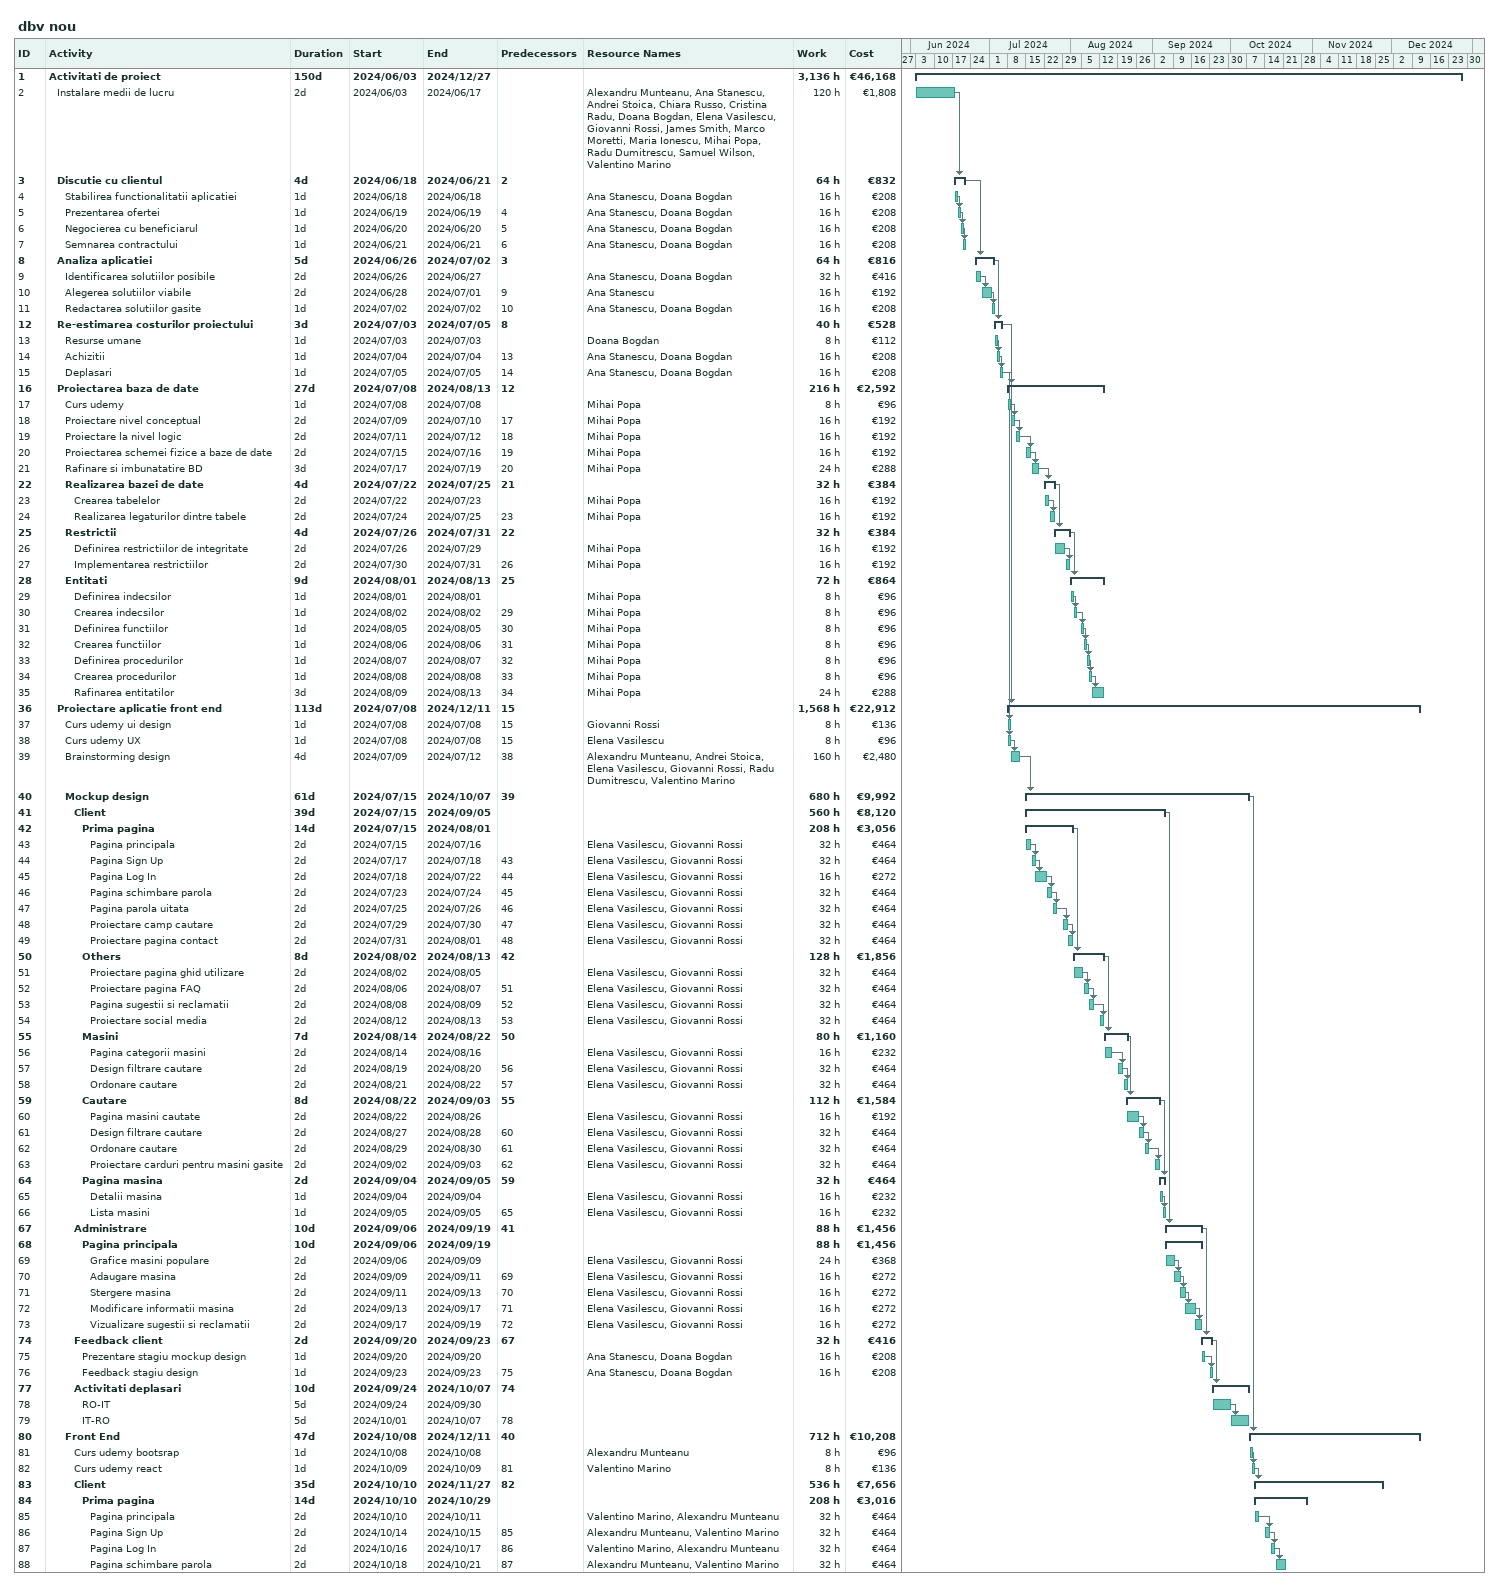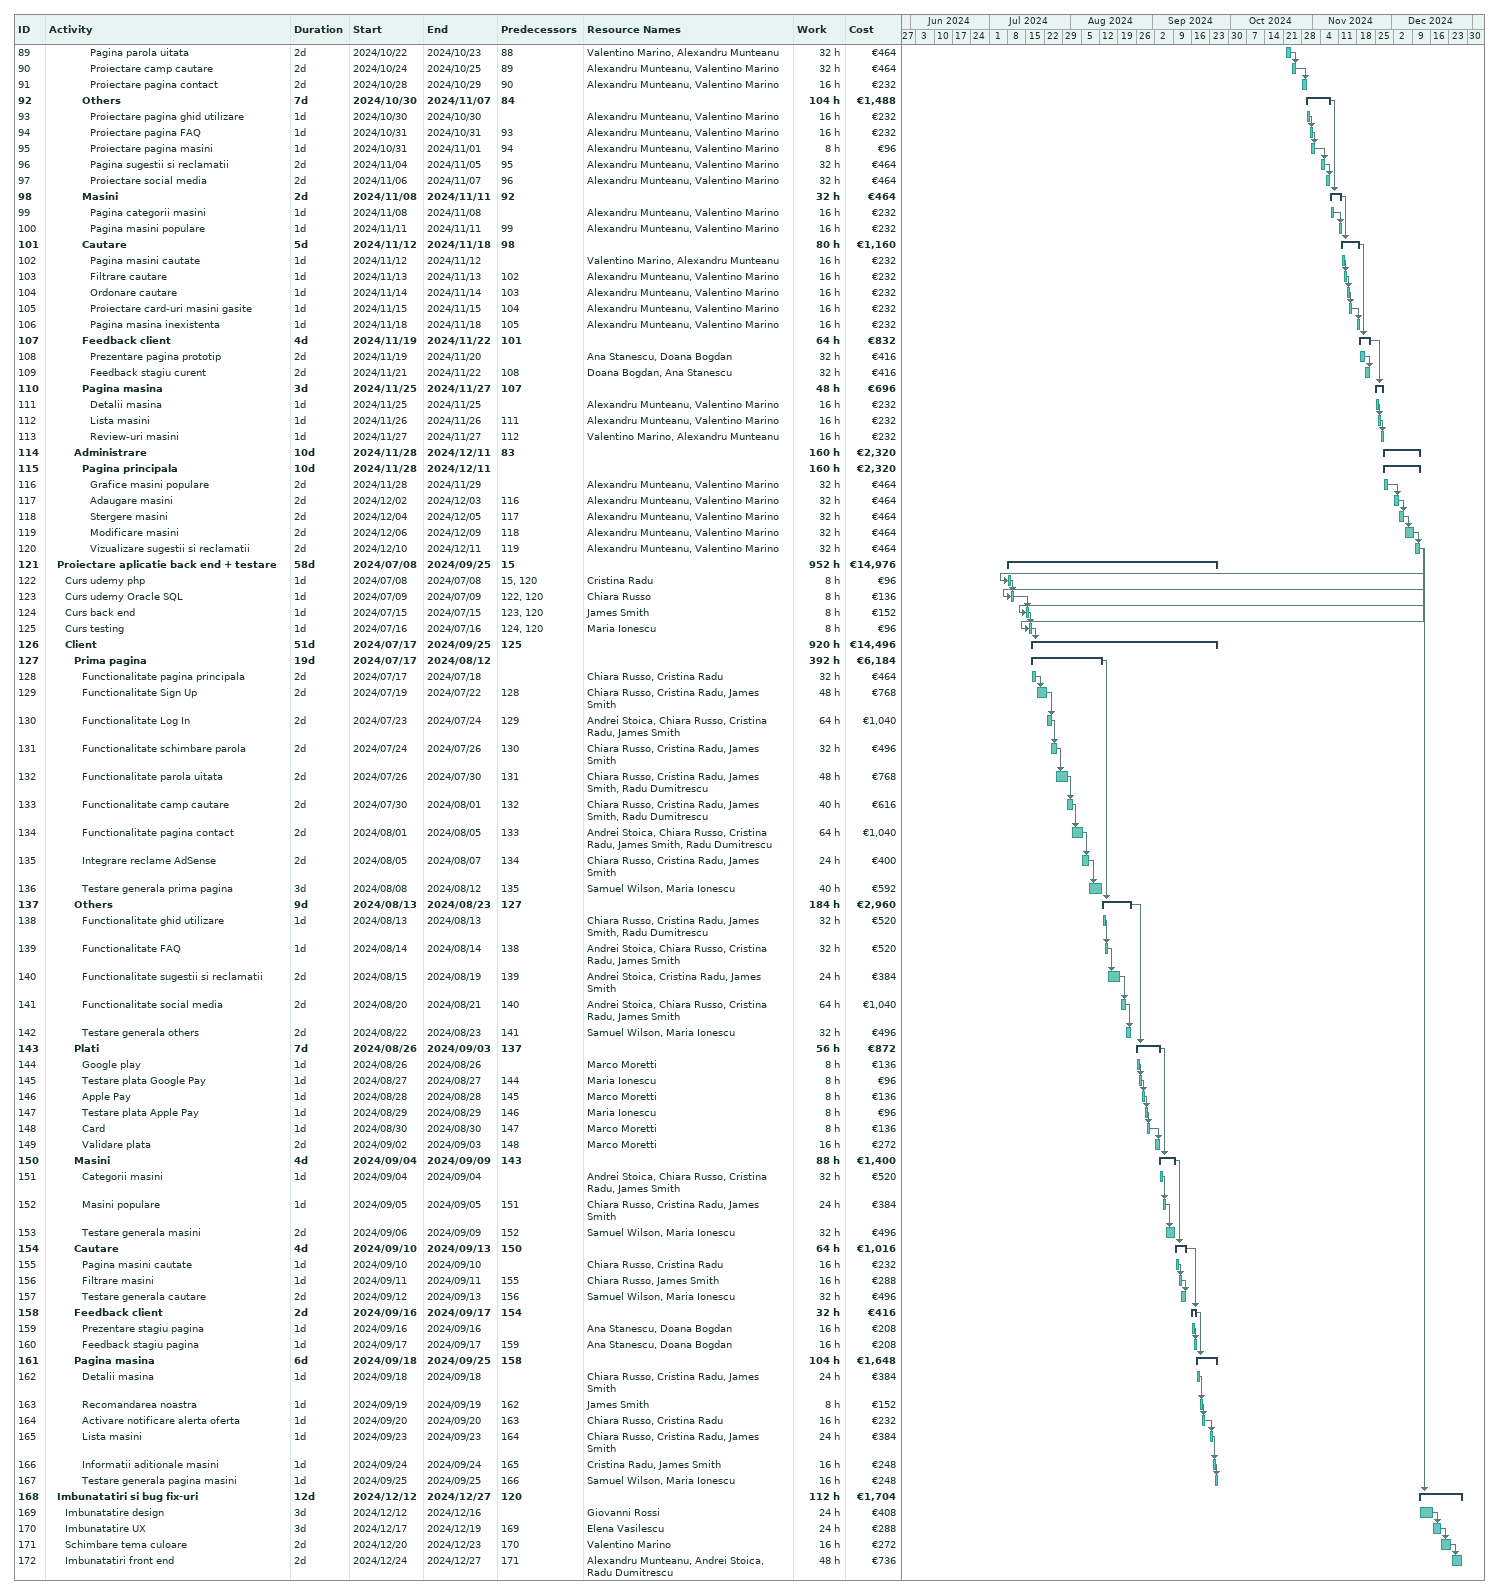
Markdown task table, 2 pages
dbv nou

| ID | Level | Task | Duration | Start | Finish | Predecessors | Resources | Work (h) | Cost (€) |
|---|---|---|---|---|---|---|---|---|---|
| 1 | 1 | **Activitati de proiect** | 150d | 2024-06-03 | 2024-12-27 |  |  | 3136 | 46168 |
| 2 | 2 | Instalare medii de lucru | 2d | 2024-06-03 | 2024-06-17 |  | Alexandru Munteanu, Ana Stanescu, Andrei Stoica, Chiara Russo, Cristina Radu, Doana Bogdan, Elena Vasilescu, Giovanni Rossi, James Smith, Marco Moretti, Maria Ionescu, Mihai Popa, Radu Dumitrescu, Samuel Wilson, Valentino Marino | 120 | 1808 |
| 3 | 2 | **Discutie cu clientul** | 4d | 2024-06-18 | 2024-06-21 | 2 |  | 64 | 832 |
| 4 | 3 | Stabilirea functionalitatii aplicatiei | 1d | 2024-06-18 | 2024-06-18 |  | Ana Stanescu, Doana Bogdan | 16 | 208 |
| 5 | 3 | Prezentarea ofertei | 1d | 2024-06-19 | 2024-06-19 | 4 | Ana Stanescu, Doana Bogdan | 16 | 208 |
| 6 | 3 | Negocierea cu beneficiarul | 1d | 2024-06-20 | 2024-06-20 | 5 | Ana Stanescu, Doana Bogdan | 16 | 208 |
| 7 | 3 | Semnarea contractului | 1d | 2024-06-21 | 2024-06-21 | 6 | Ana Stanescu, Doana Bogdan | 16 | 208 |
| 8 | 2 | **Analiza aplicatiei** | 5d | 2024-06-26 | 2024-07-02 | 3 |  | 64 | 816 |
| 9 | 3 | Identificarea solutiilor posibile | 2d | 2024-06-26 | 2024-06-27 |  | Ana Stanescu, Doana Bogdan | 32 | 416 |
| 10 | 3 | Alegerea solutiilor viabile | 2d | 2024-06-28 | 2024-07-01 | 9 | Ana Stanescu | 16 | 192 |
| 11 | 3 | Redactarea solutiilor gasite | 1d | 2024-07-02 | 2024-07-02 | 10 | Ana Stanescu, Doana Bogdan | 16 | 208 |
| 12 | 2 | **Re-estimarea costurilor proiectului** | 3d | 2024-07-03 | 2024-07-05 | 8 |  | 40 | 528 |
| 13 | 3 | Resurse umane | 1d | 2024-07-03 | 2024-07-03 |  | Doana Bogdan | 8 | 112 |
| 14 | 3 | Achizitii | 1d | 2024-07-04 | 2024-07-04 | 13 | Ana Stanescu, Doana Bogdan | 16 | 208 |
| 15 | 3 | Deplasari | 1d | 2024-07-05 | 2024-07-05 | 14 | Ana Stanescu, Doana Bogdan | 16 | 208 |
| 16 | 2 | **Proiectarea baza de date** | 27d | 2024-07-08 | 2024-08-13 | 12 |  | 216 | 2592 |
| 17 | 3 | Curs udemy | 1d | 2024-07-08 | 2024-07-08 |  | Mihai Popa | 8 | 96 |
| 18 | 3 | Proiectare nivel conceptual | 2d | 2024-07-09 | 2024-07-10 | 17 | Mihai Popa | 16 | 192 |
| 19 | 3 | Proiectare la nivel logic | 2d | 2024-07-11 | 2024-07-12 | 18 | Mihai Popa | 16 | 192 |
| 20 | 3 | Proiectarea schemei fizice a baze de date | 2d | 2024-07-15 | 2024-07-16 | 19 | Mihai Popa | 16 | 192 |
| 21 | 3 | Rafinare si imbunatatire BD | 3d | 2024-07-17 | 2024-07-19 | 20 | Mihai Popa | 24 | 288 |
| 22 | 3 | **Realizarea bazei de date** | 4d | 2024-07-22 | 2024-07-25 | 21 |  | 32 | 384 |
| 23 | 4 | Crearea tabelelor | 2d | 2024-07-22 | 2024-07-23 |  | Mihai Popa | 16 | 192 |
| 24 | 4 | Realizarea legaturilor dintre tabele | 2d | 2024-07-24 | 2024-07-25 | 23 | Mihai Popa | 16 | 192 |
| 25 | 3 | **Restrictii** | 4d | 2024-07-26 | 2024-07-31 | 22 |  | 32 | 384 |
| 26 | 4 | Definirea restrictiilor de integritate | 2d | 2024-07-26 | 2024-07-29 |  | Mihai Popa | 16 | 192 |
| 27 | 4 | Implementarea restrictiilor | 2d | 2024-07-30 | 2024-07-31 | 26 | Mihai Popa | 16 | 192 |
| 28 | 3 | **Entitati** | 9d | 2024-08-01 | 2024-08-13 | 25 |  | 72 | 864 |
| 29 | 4 | Definirea indecsilor | 1d | 2024-08-01 | 2024-08-01 |  | Mihai Popa | 8 | 96 |
| 30 | 4 | Crearea indecsilor | 1d | 2024-08-02 | 2024-08-02 | 29 | Mihai Popa | 8 | 96 |
| 31 | 4 | Definirea functiilor | 1d | 2024-08-05 | 2024-08-05 | 30 | Mihai Popa | 8 | 96 |
| 32 | 4 | Crearea functiilor | 1d | 2024-08-06 | 2024-08-06 | 31 | Mihai Popa | 8 | 96 |
| 33 | 4 | Definirea procedurilor | 1d | 2024-08-07 | 2024-08-07 | 32 | Mihai Popa | 8 | 96 |
| 34 | 4 | Crearea procedurilor | 1d | 2024-08-08 | 2024-08-08 | 33 | Mihai Popa | 8 | 96 |
| 35 | 4 | Rafinarea entitatilor | 3d | 2024-08-09 | 2024-08-13 | 34 | Mihai Popa | 24 | 288 |
| 36 | 2 | **Proiectare aplicatie front end** | 113d | 2024-07-08 | 2024-12-11 | 15 |  | 1568 | 22912 |
| 37 | 3 | Curs udemy ui design | 1d | 2024-07-08 | 2024-07-08 | 15 | Giovanni Rossi | 8 | 136 |
| 38 | 3 | Curs udemy UX | 1d | 2024-07-08 | 2024-07-08 | 15 | Elena Vasilescu | 8 | 96 |
| 39 | 3 | Brainstorming design | 4d | 2024-07-09 | 2024-07-12 | 38 | Alexandru Munteanu, Andrei Stoica, Elena Vasilescu, Giovanni Rossi, Radu Dumitrescu, Valentino Marino | 160 | 2480 |
| 40 | 3 | **Mockup design** | 61d | 2024-07-15 | 2024-10-07 | 39 |  | 680 | 9992 |
| 41 | 4 | **Client** | 39d | 2024-07-15 | 2024-09-05 |  |  | 560 | 8120 |
| 42 | 5 | **Prima pagina** | 14d | 2024-07-15 | 2024-08-01 |  |  | 208 | 3056 |
| 43 | 6 | Pagina principala | 2d | 2024-07-15 | 2024-07-16 |  | Elena Vasilescu, Giovanni Rossi | 32 | 464 |
| 44 | 6 | Pagina Sign Up | 2d | 2024-07-17 | 2024-07-18 | 43 | Elena Vasilescu, Giovanni Rossi | 32 | 464 |
| 45 | 6 | Pagina Log In | 2d | 2024-07-18 | 2024-07-22 | 44 | Elena Vasilescu, Giovanni Rossi | 16 | 272 |
| 46 | 6 | Pagina schimbare parola | 2d | 2024-07-23 | 2024-07-24 | 45 | Elena Vasilescu, Giovanni Rossi | 32 | 464 |
| 47 | 6 | Pagina parola uitata | 2d | 2024-07-25 | 2024-07-26 | 46 | Elena Vasilescu, Giovanni Rossi | 32 | 464 |
| 48 | 6 | Proiectare camp cautare | 2d | 2024-07-29 | 2024-07-30 | 47 | Elena Vasilescu, Giovanni Rossi | 32 | 464 |
| 49 | 6 | Proiectare pagina contact | 2d | 2024-07-31 | 2024-08-01 | 48 | Elena Vasilescu, Giovanni Rossi | 32 | 464 |
| 50 | 5 | **Others** | 8d | 2024-08-02 | 2024-08-13 | 42 |  | 128 | 1856 |
| 51 | 6 | Proiectare pagina ghid utilizare | 2d | 2024-08-02 | 2024-08-05 |  | Elena Vasilescu, Giovanni Rossi | 32 | 464 |
| 52 | 6 | Proiectare pagina FAQ | 2d | 2024-08-06 | 2024-08-07 | 51 | Elena Vasilescu, Giovanni Rossi | 32 | 464 |
| 53 | 6 | Pagina sugestii si reclamatii | 2d | 2024-08-08 | 2024-08-09 | 52 | Elena Vasilescu, Giovanni Rossi | 32 | 464 |
| 54 | 6 | Proiectare social media | 2d | 2024-08-12 | 2024-08-13 | 53 | Elena Vasilescu, Giovanni Rossi | 32 | 464 |
| 55 | 5 | **Masini** | 7d | 2024-08-14 | 2024-08-22 | 50 |  | 80 | 1160 |
| 56 | 6 | Pagina categorii masini | 2d | 2024-08-14 | 2024-08-16 |  | Elena Vasilescu, Giovanni Rossi | 16 | 232 |
| 57 | 6 | Design filtrare cautare | 2d | 2024-08-19 | 2024-08-20 | 56 | Elena Vasilescu, Giovanni Rossi | 32 | 464 |
| 58 | 6 | Ordonare cautare | 2d | 2024-08-21 | 2024-08-22 | 57 | Elena Vasilescu, Giovanni Rossi | 32 | 464 |
| 59 | 5 | **Cautare** | 8d | 2024-08-22 | 2024-09-03 | 55 |  | 112 | 1584 |
| 60 | 6 | Pagina masini cautate | 2d | 2024-08-22 | 2024-08-26 |  | Elena Vasilescu, Giovanni Rossi | 16 | 192 |
| 61 | 6 | Design filtrare cautare | 2d | 2024-08-27 | 2024-08-28 | 60 | Elena Vasilescu, Giovanni Rossi | 32 | 464 |
| 62 | 6 | Ordonare cautare | 2d | 2024-08-29 | 2024-08-30 | 61 | Elena Vasilescu, Giovanni Rossi | 32 | 464 |
| 63 | 6 | Proiectare carduri pentru masini gasite | 2d | 2024-09-02 | 2024-09-03 | 62 | Elena Vasilescu, Giovanni Rossi | 32 | 464 |
| 64 | 5 | **Pagina masina** | 2d | 2024-09-04 | 2024-09-05 | 59 |  | 32 | 464 |
| 65 | 6 | Detalii masina | 1d | 2024-09-04 | 2024-09-04 |  | Elena Vasilescu, Giovanni Rossi | 16 | 232 |
| 66 | 6 | Lista masini | 1d | 2024-09-05 | 2024-09-05 | 65 | Elena Vasilescu, Giovanni Rossi | 16 | 232 |
| 67 | 4 | **Administrare** | 10d | 2024-09-06 | 2024-09-19 | 41 |  | 88 | 1456 |
| 68 | 5 | **Pagina principala** | 10d | 2024-09-06 | 2024-09-19 |  |  | 88 | 1456 |
| 69 | 6 | Grafice masini populare | 2d | 2024-09-06 | 2024-09-09 |  | Elena Vasilescu, Giovanni Rossi | 24 | 368 |
| 70 | 6 | Adaugare masina | 2d | 2024-09-09 | 2024-09-11 | 69 | Elena Vasilescu, Giovanni Rossi | 16 | 272 |
| 71 | 6 | Stergere masina | 2d | 2024-09-11 | 2024-09-13 | 70 | Elena Vasilescu, Giovanni Rossi | 16 | 272 |
| 72 | 6 | Modificare informatii masina | 2d | 2024-09-13 | 2024-09-17 | 71 | Elena Vasilescu, Giovanni Rossi | 16 | 272 |
| 73 | 6 | Vizualizare sugestii si reclamatii | 2d | 2024-09-17 | 2024-09-19 | 72 | Elena Vasilescu, Giovanni Rossi | 16 | 272 |
| 74 | 4 | **Feedback client** | 2d | 2024-09-20 | 2024-09-23 | 67 |  | 32 | 416 |
| 75 | 5 | Prezentare stagiu mockup design | 1d | 2024-09-20 | 2024-09-20 |  | Ana Stanescu, Doana Bogdan | 16 | 208 |
| 76 | 5 | Feedback stagiu design | 1d | 2024-09-23 | 2024-09-23 | 75 | Ana Stanescu, Doana Bogdan | 16 | 208 |
| 77 | 4 | **Activitati deplasari** | 10d | 2024-09-24 | 2024-10-07 | 74 |  |  |  |
| 78 | 5 | RO-IT | 5d | 2024-09-24 | 2024-09-30 |  |  |  |  |
| 79 | 5 | IT-RO | 5d | 2024-10-01 | 2024-10-07 | 78 |  |  |  |
| 80 | 3 | **Front End** | 47d | 2024-10-08 | 2024-12-11 | 40 |  | 712 | 10208 |
| 81 | 4 | Curs udemy bootsrap | 1d | 2024-10-08 | 2024-10-08 |  | Alexandru Munteanu | 8 | 96 |
| 82 | 4 | Curs udemy react | 1d | 2024-10-09 | 2024-10-09 | 81 | Valentino Marino | 8 | 136 |
| 83 | 4 | **Client** | 35d | 2024-10-10 | 2024-11-27 | 82 |  | 536 | 7656 |
| 84 | 5 | **Prima pagina** | 14d | 2024-10-10 | 2024-10-29 |  |  | 208 | 3016 |
| 85 | 6 | Pagina principala | 2d | 2024-10-10 | 2024-10-11 |  | Valentino Marino, Alexandru Munteanu | 32 | 464 |
| 86 | 6 | Pagina Sign Up | 2d | 2024-10-14 | 2024-10-15 | 85 | Alexandru Munteanu, Valentino Marino | 32 | 464 |
| 87 | 6 | Pagina Log In | 2d | 2024-10-16 | 2024-10-17 | 86 | Valentino Marino, Alexandru Munteanu | 32 | 464 |
| 88 | 6 | Pagina schimbare parola | 2d | 2024-10-18 | 2024-10-21 | 87 | Alexandru Munteanu, Valentino Marino | 32 | 464 |
| 89 | 6 | Pagina parola uitata | 2d | 2024-10-22 | 2024-10-23 | 88 | Valentino Marino, Alexandru Munteanu | 32 | 464 |
| 90 | 6 | Proiectare camp cautare | 2d | 2024-10-24 | 2024-10-25 | 89 | Alexandru Munteanu, Valentino Marino | 32 | 464 |
| 91 | 6 | Proiectare pagina contact | 2d | 2024-10-28 | 2024-10-29 | 90 | Alexandru Munteanu, Valentino Marino | 16 | 232 |
| 92 | 5 | **Others** | 7d | 2024-10-30 | 2024-11-07 | 84 |  | 104 | 1488 |
| 93 | 6 | Proiectare pagina ghid utilizare | 1d | 2024-10-30 | 2024-10-30 |  | Alexandru Munteanu, Valentino Marino | 16 | 232 |
| 94 | 6 | Proiectare pagina FAQ | 1d | 2024-10-31 | 2024-10-31 | 93 | Alexandru Munteanu, Valentino Marino | 16 | 232 |
| 95 | 6 | Proiectare pagina masini | 1d | 2024-10-31 | 2024-11-01 | 94 | Alexandru Munteanu, Valentino Marino | 8 | 96 |
| 96 | 6 | Pagina sugestii si reclamatii | 2d | 2024-11-04 | 2024-11-05 | 95 | Alexandru Munteanu, Valentino Marino | 32 | 464 |
| 97 | 6 | Proiectare social media | 2d | 2024-11-06 | 2024-11-07 | 96 | Alexandru Munteanu, Valentino Marino | 32 | 464 |
| 98 | 5 | **Masini** | 2d | 2024-11-08 | 2024-11-11 | 92 |  | 32 | 464 |
| 99 | 6 | Pagina categorii masini | 1d | 2024-11-08 | 2024-11-08 |  | Alexandru Munteanu, Valentino Marino | 16 | 232 |
| 100 | 6 | Pagina masini populare | 1d | 2024-11-11 | 2024-11-11 | 99 | Alexandru Munteanu, Valentino Marino | 16 | 232 |
| 101 | 5 | **Cautare** | 5d | 2024-11-12 | 2024-11-18 | 98 |  | 80 | 1160 |
| 102 | 6 | Pagina masini cautate | 1d | 2024-11-12 | 2024-11-12 |  | Valentino Marino, Alexandru Munteanu | 16 | 232 |
| 103 | 6 | Filtrare cautare | 1d | 2024-11-13 | 2024-11-13 | 102 | Alexandru Munteanu, Valentino Marino | 16 | 232 |
| 104 | 6 | Ordonare cautare | 1d | 2024-11-14 | 2024-11-14 | 103 | Alexandru Munteanu, Valentino Marino | 16 | 232 |
| 105 | 6 | Proiectare card-uri masini gasite | 1d | 2024-11-15 | 2024-11-15 | 104 | Alexandru Munteanu, Valentino Marino | 16 | 232 |
| 106 | 6 | Pagina masina inexistenta | 1d | 2024-11-18 | 2024-11-18 | 105 | Alexandru Munteanu, Valentino Marino | 16 | 232 |
| 107 | 5 | **Feedback client** | 4d | 2024-11-19 | 2024-11-22 | 101 |  | 64 | 832 |
| 108 | 6 | Prezentare pagina prototip | 2d | 2024-11-19 | 2024-11-20 |  | Ana Stanescu, Doana Bogdan | 32 | 416 |
| 109 | 6 | Feedback stagiu curent | 2d | 2024-11-21 | 2024-11-22 | 108 | Doana Bogdan, Ana Stanescu | 32 | 416 |
| 110 | 5 | **Pagina masina** | 3d | 2024-11-25 | 2024-11-27 | 107 |  | 48 | 696 |
| 111 | 6 | Detalii masina | 1d | 2024-11-25 | 2024-11-25 |  | Alexandru Munteanu, Valentino Marino | 16 | 232 |
| 112 | 6 | Lista masini | 1d | 2024-11-26 | 2024-11-26 | 111 | Alexandru Munteanu, Valentino Marino | 16 | 232 |
| 113 | 6 | Review-uri masini | 1d | 2024-11-27 | 2024-11-27 | 112 | Valentino Marino, Alexandru Munteanu | 16 | 232 |
| 114 | 4 | **Administrare** | 10d | 2024-11-28 | 2024-12-11 | 83 |  | 160 | 2320 |
| 115 | 5 | **Pagina principala** | 10d | 2024-11-28 | 2024-12-11 |  |  | 160 | 2320 |
| 116 | 6 | Grafice masini populare | 2d | 2024-11-28 | 2024-11-29 |  | Alexandru Munteanu, Valentino Marino | 32 | 464 |
| 117 | 6 | Adaugare masini | 2d | 2024-12-02 | 2024-12-03 | 116 | Alexandru Munteanu, Valentino Marino | 32 | 464 |
| 118 | 6 | Stergere masini | 2d | 2024-12-04 | 2024-12-05 | 117 | Alexandru Munteanu, Valentino Marino | 32 | 464 |
| 119 | 6 | Modificare masini | 2d | 2024-12-06 | 2024-12-09 | 118 | Alexandru Munteanu, Valentino Marino | 32 | 464 |
| 120 | 6 | Vizualizare sugestii si reclamatii | 2d | 2024-12-10 | 2024-12-11 | 119 | Alexandru Munteanu, Valentino Marino | 32 | 464 |
| 121 | 2 | **Proiectare aplicatie back end + testare** | 58d | 2024-07-08 | 2024-09-25 | 15 |  | 952 | 14976 |
| 122 | 3 | Curs udemy php | 1d | 2024-07-08 | 2024-07-08 | 15, 120 | Cristina Radu | 8 | 96 |
| 123 | 3 | Curs udemy Oracle SQL | 1d | 2024-07-09 | 2024-07-09 | 122, 120 | Chiara Russo | 8 | 136 |
| 124 | 3 | Curs back end | 1d | 2024-07-15 | 2024-07-15 | 123, 120 | James Smith | 8 | 152 |
| 125 | 3 | Curs testing | 1d | 2024-07-16 | 2024-07-16 | 124, 120 | Maria Ionescu | 8 | 96 |
| 126 | 3 | **Client** | 51d | 2024-07-17 | 2024-09-25 | 125 |  | 920 | 14496 |
| 127 | 4 | **Prima pagina** | 19d | 2024-07-17 | 2024-08-12 |  |  | 392 | 6184 |
| 128 | 5 | Functionalitate pagina principala | 2d | 2024-07-17 | 2024-07-18 |  | Chiara Russo, Cristina Radu | 32 | 464 |
| 129 | 5 | Functionalitate Sign Up | 2d | 2024-07-19 | 2024-07-22 | 128 | Chiara Russo, Cristina Radu, James Smith | 48 | 768 |
| 130 | 5 | Functionalitate Log In | 2d | 2024-07-23 | 2024-07-24 | 129 | Andrei Stoica, Chiara Russo, Cristina Radu, James Smith | 64 | 1040 |
| 131 | 5 | Functionalitate schimbare parola | 2d | 2024-07-24 | 2024-07-26 | 130 | Chiara Russo, Cristina Radu, James Smith | 32 | 496 |
| 132 | 5 | Functionalitate parola uitata | 2d | 2024-07-26 | 2024-07-30 | 131 | Chiara Russo, Cristina Radu, James Smith, Radu Dumitrescu | 48 | 768 |
| 133 | 5 | Functionalitate camp cautare | 2d | 2024-07-30 | 2024-08-01 | 132 | Chiara Russo, Cristina Radu, James Smith, Radu Dumitrescu | 40 | 616 |
| 134 | 5 | Functionalitate pagina contact | 2d | 2024-08-01 | 2024-08-05 | 133 | Andrei Stoica, Chiara Russo, Cristina Radu, James Smith, Radu Dumitrescu | 64 | 1040 |
| 135 | 5 | Integrare reclame AdSense | 2d | 2024-08-05 | 2024-08-07 | 134 | Chiara Russo, Cristina Radu, James Smith | 24 | 400 |
| 136 | 5 | Testare generala prima pagina | 3d | 2024-08-08 | 2024-08-12 | 135 | Samuel Wilson, Maria Ionescu | 40 | 592 |
| 137 | 4 | **Others** | 9d | 2024-08-13 | 2024-08-23 | 127 |  | 184 | 2960 |
| 138 | 5 | Functionalitate ghid utilizare | 1d | 2024-08-13 | 2024-08-13 |  | Chiara Russo, Cristina Radu, James Smith, Radu Dumitrescu | 32 | 520 |
| 139 | 5 | Functionalitate FAQ | 1d | 2024-08-14 | 2024-08-14 | 138 | Andrei Stoica, Chiara Russo, Cristina Radu, James Smith | 32 | 520 |
| 140 | 5 | Functionalitate sugestii si reclamatii | 2d | 2024-08-15 | 2024-08-19 | 139 | Andrei Stoica, Cristina Radu, James Smith | 24 | 384 |
| 141 | 5 | Functionalitate social media | 2d | 2024-08-20 | 2024-08-21 | 140 | Andrei Stoica, Chiara Russo, Cristina Radu, James Smith | 64 | 1040 |
| 142 | 5 | Testare generala others | 2d | 2024-08-22 | 2024-08-23 | 141 | Samuel Wilson, Maria Ionescu | 32 | 496 |
| 143 | 4 | **Plati** | 7d | 2024-08-26 | 2024-09-03 | 137 |  | 56 | 872 |
| 144 | 5 | Google play | 1d | 2024-08-26 | 2024-08-26 |  | Marco Moretti | 8 | 136 |
| 145 | 5 | Testare plata Google Pay | 1d | 2024-08-27 | 2024-08-27 | 144 | Maria Ionescu | 8 | 96 |
| 146 | 5 | Apple Pay | 1d | 2024-08-28 | 2024-08-28 | 145 | Marco Moretti | 8 | 136 |
| 147 | 5 | Testare plata Apple Pay | 1d | 2024-08-29 | 2024-08-29 | 146 | Maria Ionescu | 8 | 96 |
| 148 | 5 | Card | 1d | 2024-08-30 | 2024-08-30 | 147 | Marco Moretti | 8 | 136 |
| 149 | 5 | Validare plata | 2d | 2024-09-02 | 2024-09-03 | 148 | Marco Moretti | 16 | 272 |
| 150 | 4 | **Masini** | 4d | 2024-09-04 | 2024-09-09 | 143 |  | 88 | 1400 |
| 151 | 5 | Categorii masini | 1d | 2024-09-04 | 2024-09-04 |  | Andrei Stoica, Chiara Russo, Cristina Radu, James Smith | 32 | 520 |
| 152 | 5 | Masini populare | 1d | 2024-09-05 | 2024-09-05 | 151 | Chiara Russo, Cristina Radu, James Smith | 24 | 384 |
| 153 | 5 | Testare generala masini | 2d | 2024-09-06 | 2024-09-09 | 152 | Samuel Wilson, Maria Ionescu | 32 | 496 |
| 154 | 4 | **Cautare** | 4d | 2024-09-10 | 2024-09-13 | 150 |  | 64 | 1016 |
| 155 | 5 | Pagina masini cautate | 1d | 2024-09-10 | 2024-09-10 |  | Chiara Russo, Cristina Radu | 16 | 232 |
| 156 | 5 | Filtrare masini | 1d | 2024-09-11 | 2024-09-11 | 155 | Chiara Russo, James Smith | 16 | 288 |
| 157 | 5 | Testare generala cautare | 2d | 2024-09-12 | 2024-09-13 | 156 | Samuel Wilson, Maria Ionescu | 32 | 496 |
| 158 | 4 | **Feedback client** | 2d | 2024-09-16 | 2024-09-17 | 154 |  | 32 | 416 |
| 159 | 5 | Prezentare stagiu pagina | 1d | 2024-09-16 | 2024-09-16 |  | Ana Stanescu, Doana Bogdan | 16 | 208 |
| 160 | 5 | Feedback stagiu pagina | 1d | 2024-09-17 | 2024-09-17 | 159 | Ana Stanescu, Doana Bogdan | 16 | 208 |
| 161 | 4 | **Pagina masina** | 6d | 2024-09-18 | 2024-09-25 | 158 |  | 104 | 1648 |
| 162 | 5 | Detalii masina | 1d | 2024-09-18 | 2024-09-18 |  | Chiara Russo, Cristina Radu, James Smith | 24 | 384 |
| 163 | 5 | Recomandarea noastra | 1d | 2024-09-19 | 2024-09-19 | 162 | James Smith | 8 | 152 |
| 164 | 5 | Activare notificare alerta oferta | 1d | 2024-09-20 | 2024-09-20 | 163 | Chiara Russo, Cristina Radu | 16 | 232 |
| 165 | 5 | Lista masini | 1d | 2024-09-23 | 2024-09-23 | 164 | Chiara Russo, Cristina Radu, James Smith | 24 | 384 |
| 166 | 5 | Informatii aditionale masini | 1d | 2024-09-24 | 2024-09-24 | 165 | Cristina Radu, James Smith | 16 | 248 |
| 167 | 5 | Testare generala pagina masini | 1d | 2024-09-25 | 2024-09-25 | 166 | Samuel Wilson, Maria Ionescu | 16 | 248 |
| 168 | 2 | **Imbunatatiri si bug fix-uri** | 12d | 2024-12-12 | 2024-12-27 | 120 |  | 112 | 1704 |
| 169 | 3 | Imbunatatire design | 3d | 2024-12-12 | 2024-12-16 |  | Giovanni Rossi | 24 | 408 |
| 170 | 3 | Imbunatatire UX | 3d | 2024-12-17 | 2024-12-19 | 169 | Elena Vasilescu | 24 | 288 |
| 171 | 3 | Schimbare tema culoare | 2d | 2024-12-20 | 2024-12-23 | 170 | Valentino Marino | 16 | 272 |
| 172 | 3 | Imbunatatiri front end | 2d | 2024-12-24 | 2024-12-27 | 171 | Alexandru Munteanu, Andrei Stoica, Radu Dumitrescu | 48 | 736 |
